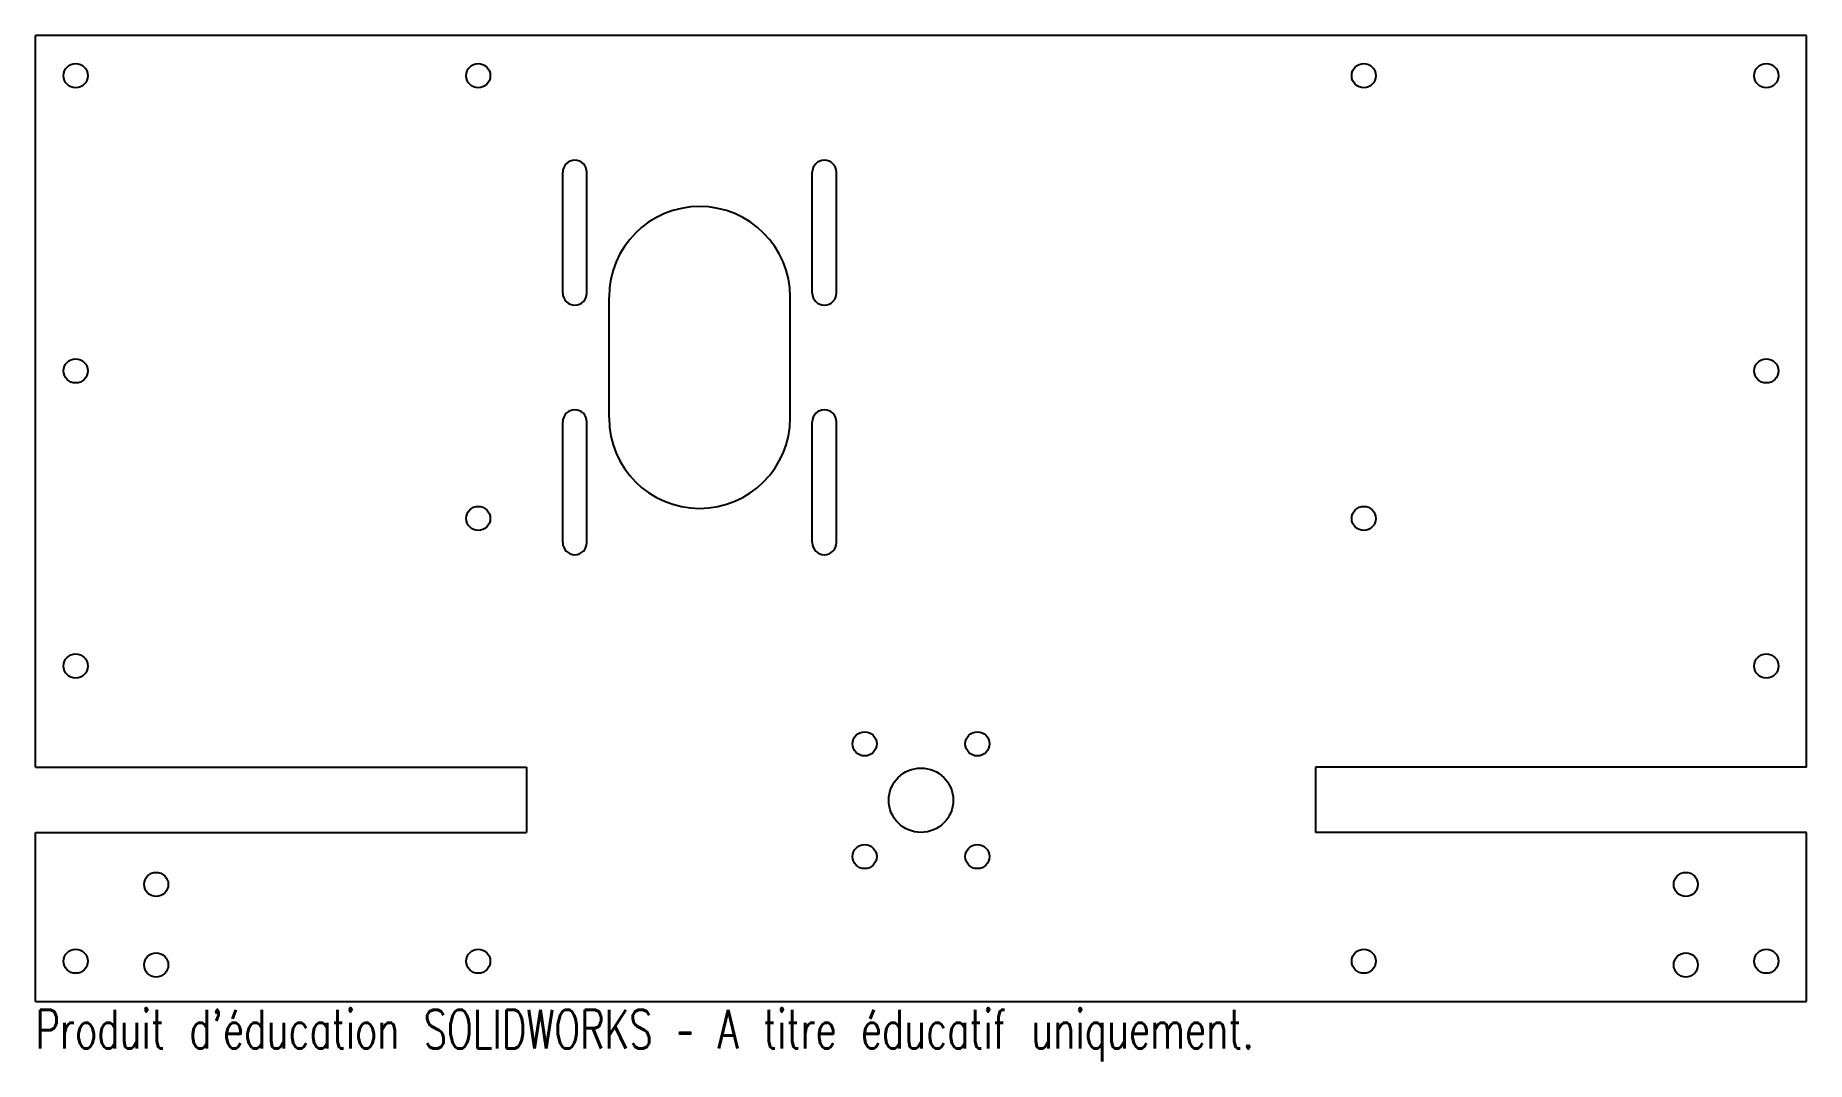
# Model space of a CAD drawing. Header units: millimetres. Extents: x -110 to 110, y -62 to 65.
import ezdxf

# ---------------------------------------------------------------- set-up
doc = ezdxf.new("R2010")
doc.units = ezdxf.units.MM
doc.styles.add('SLDTEXTSTYLE0', font='TXT', dxfattribs={"width": 0.7, "bigfont": 'bigfont'})

msp = doc.modelspace()

# ---------------------------------------------------------------- linework, layer by layer
at = {"color": 7, "linetype": 'Continuous', "lineweight": 25}
for p, q in [((110, 65), (-110, 65)), ((-110, -25.9), (-110, 65)), ((110, -25.9), (110, 65)), ((-44.5, 33), (-44.5, 48)), ((-41.5, 33), (-41.5, 48)), ((-13.5, 33), (-13.5, 48)), ((-10.5, 33), (-10.5, 48)), ((-38.75, 17.5), (-38.75, 32.5)), ((-16.25, 17.5), (-16.25, 32.5)), ((-44.5, 2), (-44.5, 17)), ((-41.5, 2), (-41.5, 17)), ((-13.5, 2), (-13.5, 17)), ((-10.5, 2), (-10.5, 17)), ((-110, -25.9), (-49, -25.9)), ((-49, -25.9), (-49, -34)), ((49, -25.9), (49, -34)), ((110, -25.9), (49, -25.9)), ((-110, -34), (-49, -34)), ((-110, -55), (-110, -34)), ((110, -34), (49, -34)), ((110, -55), (110, -34)), ((-110, -55), (110, -55))]:
    msp.add_line(p, q, dxfattribs=at)
for centre, radius in [((-105, 60), 1.5), ((-55, 60), 1.5), ((55, 60), 1.5), ((105, 60), 1.5), ((-105, 23.33), 1.5), ((105, 23.33), 1.5), ((-55, 5), 1.5), ((55, 5), 1.5), ((-105, -13.33), 1.5), ((105, -13.33), 1.5), ((-7, -23), 1.5), ((7, -23), 1.5), ((0, -30), 4), ((-7, -37), 1.5), ((7, -37), 1.5), ((-95, -40.46), 1.5), ((95, -40.46), 1.5), ((-105, -50), 1.5), ((-95, -50.46), 1.5), ((-55, -50), 1.5), ((55, -50), 1.5), ((95, -50.46), 1.5), ((105, -50), 1.5)]:
    msp.add_circle(centre, radius, dxfattribs=at)
for centre, radius, start, end in [((-43, 48), 1.5, 0, 180), ((-12, 48), 1.5, 0, 180), ((-27.5, 32.5), 11.25, 0, 180), ((-43, 33), 1.5, 180, 0), ((-12, 33), 1.5, 180, 0), ((-43, 17), 1.5, 0, 180), ((-12, 17), 1.5, 0, 180), ((-27.5, 17.5), 11.25, 180, 0), ((-43, 2), 1.5, 180, 0), ((-12, 2), 1.5, 180, 0)]:
    msp.add_arc(centre, radius, start, end, dxfattribs=at)

# ---------------------------------------------------------------- texts
at = {"color": 7, "linetype": 'Continuous', "insert": (-110, -56.02), "char_height": 4.8336, "attachment_point": 1, "style": 'SLDTEXTSTYLE0'}
msp.add_mtext("Produit d'éducation SOLIDWORKS – A titre éducatif uniquement.", dxfattribs=at)

doc.saveas('drawing.dxf')
